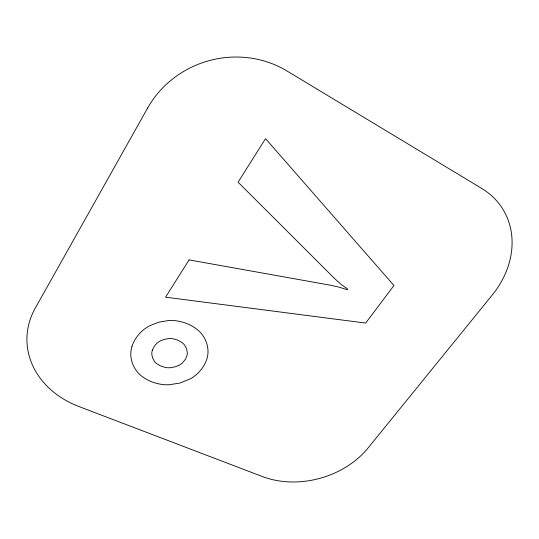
<?xml version="1.0" encoding="UTF-8"?>
<svg xmlns="http://www.w3.org/2000/svg" width="539" height="539" viewBox="0 0 539 539"><rect width="100%" height="100%" fill="white"/><g stroke="black" fill="none" stroke-linecap="round" stroke-linejoin="round"><path stroke-width="0.81" d="M131.961 346.489L131.536 348.026A36.746 30.292 -5.2 0 0 130.842 355.727C131.267 361.581 133.544 367.281 137.263 371.822A34.9 28.722 -5.1 0 0 141.912 376.323C147.639 380.689 154.578 383.344 161.68 384.395A35.527 29.234 -5.3 0 0 168.882 384.779L179.945 383.061L190.152 378.944A36.234 29.84 -5.5 0 0 195.839 375.05C200.966 370.731 205.049 365.024 206.996 358.576A35.998 29.692 -5.6 0 0 208.014 350.997C207.845 345.122 205.75 339.334 202.219 334.652A35.843 29.598 -5.5 0 0 197.685 329.902C191.486 324.808 183.732 321.729 175.802 320.752A35.21 29.099 -5.3 0 0 168.316 320.564L158.756 322.201L149.842 325.677A36.335 29.995 -5.2 0 0 143.785 329.592C138.361 333.951 134.09 339.839 131.961 346.489M152.348 350.161L152.153 350.855A16.372 13.495 -5.2 0 0 151.816 354.345L152.577 357.869L154.309 361.11A16.359 13.482 -5.2 0 0 156.889 363.764L160.312 365.846L165.163 367.423A16.756 13.805 -5.3 0 0 170.196 367.733L175.377 366.769L179.278 365.152A16.183 13.334 -5.5 0 0 182.492 362.868L185.45 359.243L186.912 355.834A16.136 13.307 -5.5 0 0 187.289 352.358L186.561 348.807L184.85 345.499A16.891 13.926 -5.4 0 0 181.663 342.278L177.243 339.907L173.127 338.788A16.372 13.509 -5.3 0 0 168.889 338.586L164.557 339.307L160.507 340.843A16.379 13.509 -5.2 0 0 157.139 343.087L154.457 346.031L152.348 350.161M147.619 108.056L35.271 308.133A89.737 74.139 -0.4 0 0 78.835 406.5L262.432 476.557A80.21 62.201 -15.7 0 0 368.097 447.943L492.168 295.129A89.393 73.654 -31.1 0 0 481.664 188.394L286.937 70.953A97.802 92.465 -16.9 0 0 147.619 108.056M189.081 259.899L165.567 297.178L365.671 323.07L393.962 285.502L265.552 138.658L238.083 182.202L335.009 278.939L341.106 284.383L347.709 289.113L347.251 289.746L338.654 287.051L329.949 285.118L189.081 259.899"/></g></svg>
